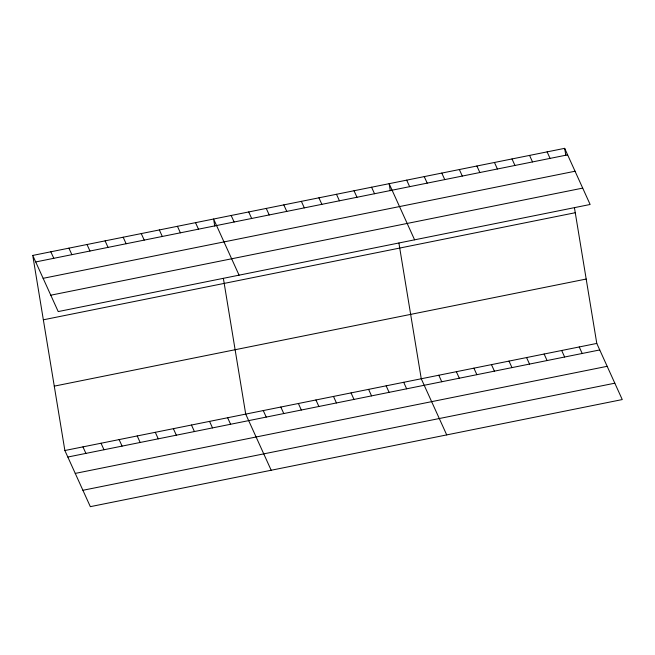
<?xml version="1.0" encoding="UTF-8"?>
<svg xmlns="http://www.w3.org/2000/svg" width="655" height="655" viewBox="0 0 655 655"><rect width="100%" height="100%" fill="white"/><g stroke="black" fill="none" stroke-linecap="round" stroke-linejoin="round"><path stroke-width="0.98" d="M32.75 255.434L564.667 148.341L590.13 204.483L58.213 311.575L32.75 255.434L64.87 450.517L90.333 506.659L622.25 399.566L596.787 343.425L574.435 207.692M35.706 261.951L567.623 154.858M43.132 278.326L575.049 171.233M50.787 295.2L582.704 188.108M43.345 319.812L575.262 212.719M54.267 386.139L586.184 279.046M64.87 450.517L596.787 343.425M67.825 457.034L599.743 349.942M75.251 473.409L607.169 366.317M82.907 490.284L614.824 383.191M547.113 151.878L550.069 158.387M529.559 155.407L532.515 161.924M512.005 158.944L514.961 165.461M579.233 346.962L582.189 353.471M494.451 162.481L497.407 168.99M561.679 350.49L564.635 357.008M476.897 166.01L479.853 172.527M544.125 354.027L547.081 360.545M459.351 169.547L462.299 176.056M526.571 357.565L529.527 364.074M441.798 173.076L444.753 179.593M509.017 361.093L511.973 367.611M424.243 176.613L427.199 183.13M491.463 364.63L494.419 371.148M406.69 180.15L409.645 186.659M473.909 368.167L476.865 374.676M414.599 239.82L389.135 183.678L390.29 190.72M456.355 371.696L459.311 378.213M371.581 187.215L374.537 193.733M438.801 375.233L441.757 381.75M354.027 190.752L356.983 197.261M446.718 434.904L421.255 378.77L398.903 243.03M336.474 194.281L339.429 200.798M403.701 382.299L406.657 388.816M318.919 197.818L321.875 204.335M386.147 385.836L389.103 392.353M301.365 201.355L304.321 207.864M368.593 389.373L371.549 395.882M283.811 204.884L286.767 211.401M351.039 392.902L353.995 399.419M266.257 208.421L269.213 214.938M333.485 396.439L336.441 402.948M248.712 211.958L251.667 218.467M315.931 399.968L318.887 406.485M231.158 215.487L234.113 222.004M298.377 403.505L301.333 410.022M239.067 275.165L213.604 219.024L214.758 226.065M280.823 407.042L283.779 413.551M195.518 222.667L198.473 229.176M263.269 410.57L266.225 417.088M177.431 226.302L180.387 232.82M271.186 470.249L245.715 414.107L223.371 278.367M159.345 229.946L162.301 236.463M227.637 417.751L230.585 424.26M141.259 233.589L144.215 240.098M209.551 421.394L212.507 427.903M123.173 237.225L126.128 243.742M191.465 425.029L194.42 431.547M105.095 240.868L108.042 247.385M173.378 428.673L176.334 435.19M87.009 244.511L89.964 251.021M155.292 432.316L158.248 438.825M68.922 248.155L71.878 254.664M137.206 435.952L140.162 442.469M50.836 251.79L53.792 258.307M119.12 439.595L122.076 446.112M101.034 443.238L103.989 449.748M82.956 446.882L85.903 453.391M564.667 148.341L565.83 155.382"/></g></svg>
